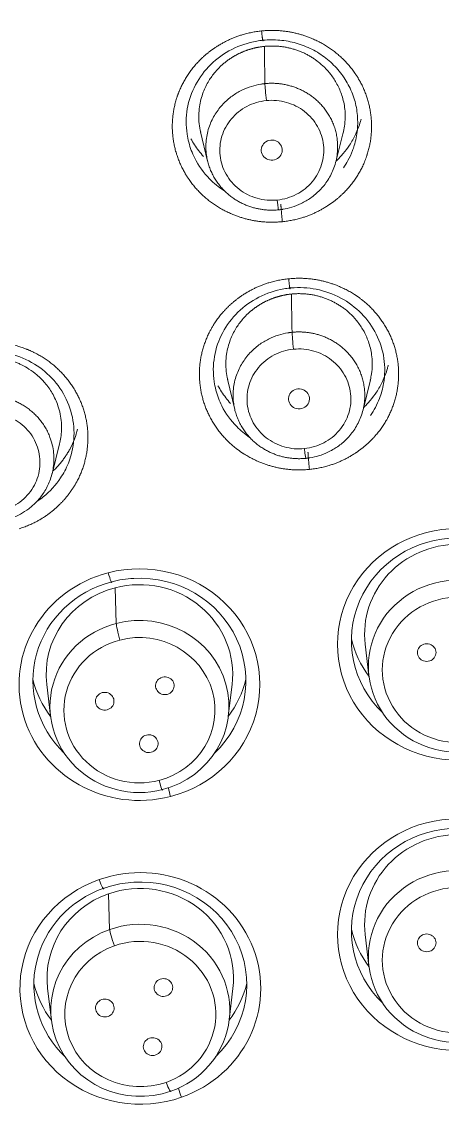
# Model space of a CAD drawing. Extents: x 19821 to 22981, y -91 to 2224.
# Drawn here: x 20735.54 to 20744.6, y 1228.56 to 1251.95 of the extents above; entities that cross this region are included whole.
import ezdxf

# ---------------------------------------------------------------- set-up
doc = ezdxf.new("R2010")
doc.units = 0
doc.header["$LTSCALE"] = 10
doc.header["$MEASUREMENT"] = 0
doc.layers.add('1', color=7, linetype='CONTINUOUS')

msp = doc.modelspace()

# ---------------------------------------------------------------- linework, layer by layer
at = {"layer": '1', "color": 7, "linetype": 'Continuous', "lineweight": 18}
for p, q in [((20739.388, 1249.579), (20739.541, 1248.946)), ((20742.3, 1248.928), (20742.462, 1249.559)), ((20739.972, 1244.25), (20740.125, 1243.602)), ((20742.889, 1243.593), (20743.046, 1244.24)), ((20736.19, 1242.217), (20736.352, 1242.864)), ((20742.935, 1238.548), (20743.016, 1237.865)), ((20736.076, 1237.68), (20736.158, 1236.997)), ((20739.987, 1236.997), (20740.068, 1237.68)), ((20742.935, 1232.3), (20743.016, 1231.617)), ((20736.095, 1231.14), (20736.176, 1230.457)), ((20740.005, 1230.457), (20740.087, 1231.14))]:
    msp.add_line(p, q, dxfattribs=at)
at = {"layer": '1', "color": 7, "linetype": 'Continuous', "lineweight": 13}
for p, q in [((20737.573, 1238.997), (20737.552, 1239.765)), ((20737.431, 1232.409), (20737.403, 1233.175))]:
    msp.add_line(p, q, dxfattribs=at)
at = {"layer": '1', "color": 7, "linetype": 'Continuous', "lineweight": 18}
for centre, major_axis, ratio, start_param, end_param in [((20744.931, 1212.861), (62.577, 0), 0.961262, 0, 3.141593), ((20744.931, 1212.247), (-60.5, 0), 0.961262, 4.72417, 7.004197), ((20744.931, 1212.384), (-59.925, 0), 0.961262, 4.712389, 7.853982), ((20744.931, 1212.384), (60, 0), 0.961262, 1.582577, 4.712389), ((20740.806, 1250.331), (-0.03, 0.298), 0.028807, 0.322881, 1.848477), ((20741.04, 1248.191), (0.03, -0.298), 0.028757, 4.99032, 6.481019), ((20741.391, 1244.98), (-0.03, 0.298), 0.028837, 0.33155, 1.848533), ((20741.625, 1242.841), (0.03, -0.298), 0.028787, 4.990258, 6.489788), ((20744.931, 1238.632), (2.293, 0), 0.961262, 1.570796, 3.928057), ((20744.931, 1238.767), (-2.009, 0), 0.961262, 4.712389, 6.397117), ((20738.072, 1237.764), (2.293, 0), 0.961262, 1.624744, 1.832596), ((20738.072, 1237.764), (2.293, 0), 0.961262, 5.496761, 7.907929), ((20738.072, 1237.764), (2.293, 0), 0.961262, 1.832596, 3.928066), ((20738.072, 1237.899), (-2.009, 0), 0.961262, 4.974188, 6.397183), ((20738.072, 1237.899), (-2.009, 0), 0.961262, 3.027628, 4.974188), ((20744.931, 1238.076), (-1.927, 0), 0.961262, 4.712389, 7.853982), ((20738.072, 1237.208), (-1.927, 0), 0.961262, 1.832596, 4.974188), ((20738.072, 1237.208), (-1.927, 0), 0.961262, 4.974188, 8.115781), ((20744.931, 1239.185), (2.359, 0), 0.961262, 3.37785, 3.765543), ((20738.072, 1238.317), (2.359, 0), 0.961262, 3.377916, 3.765559), ((20738.072, 1238.317), (2.359, 0), 0.961262, 5.659252, 6.046895), ((20744.931, 1232.384), (2.293, 0), 0.961262, 1.570796, 3.928057), ((20744.931, 1232.519), (-2.009, 0), 0.961262, 4.712389, 6.397117), ((20744.931, 1231.827), (-1.927, 0), 0.961262, 4.712389, 7.853982), ((20738.091, 1231.225), (2.293, 0), 0.961262, 1.71201, 1.919862), ((20738.091, 1231.36), (-2.009, 0), 0.961262, 3.027666, 5.061455), ((20738.091, 1231.225), (2.293, 0), 0.961262, 5.496703, 7.995196), ((20738.091, 1231.225), (2.293, 0), 0.961262, 1.919862, 3.928054), ((20738.091, 1231.36), (-2.009, 0), 0.961262, 5.061455, 6.397172), ((20738.091, 1230.668), (-1.927, 0), 0.961262, 1.919862, 5.061455), ((20738.091, 1230.668), (-1.927, 0), 0.961262, 5.061455, 8.203047), ((20744.931, 1232.937), (2.359, 0), 0.961262, 3.37785, 3.765543), ((20738.091, 1231.778), (2.359, 0), 0.961262, 3.377905, 3.765548), ((20738.091, 1231.778), (2.359, 0), 0.961262, 5.659241, 6.046933)]:
    msp.add_ellipse(centre, major_axis=major_axis, ratio=ratio, start_param=start_param, end_param=end_param, dxfattribs=at)
at = {"layer": '1', "color": 7, "linetype": 'Continuous', "lineweight": 13}
for centre, major_axis, ratio, start_param, end_param in [((20744.931, 1212.541), (61.963, 0), 0.961262, 1.570796, 3.141593), ((20744.931, 1212.247), (59.425, 0), 0.961262, 1.570796, 4.70194), ((20744.931, 1212.247), (57.948, 0), 0.961262, 1.579187, 4.712389), ((20744.931, 1212.291), (57.403, 0), 0.961262, 1.579486, 4.712389), ((20744.931, 1238.547), (2.593, 0), 0.961262, 1.570796, 4.712389), ((20738.072, 1237.679), (2.593, 0), 0.961262, 4.974188, 8.115781), ((20738.072, 1237.679), (2.593, 0), 0.961262, 1.832596, 4.974188), ((20737.401, 1240.169), (-0.075, 0.291), 0.07134, 1.840998, 3.444391), ((20744.931, 1237.996), (-1.627, 0), 0.961262, 4.712389, 7.853982), ((20737.651, 1238.721), (0.075, -0.291), 0.07134, 3.444391, 4.98259), ((20738.072, 1237.128), (-1.627, 0), 0.961262, 1.832596, 4.974188), ((20738.072, 1237.128), (-1.627, 0), 0.961262, 4.974188, 8.115781), ((20738.494, 1235.699), (-0.075, 0.291), 0.07134, 1.840998, 3.379197), ((20738.743, 1235.354), (0.075, -0.291), 0.07134, 4.338553, 4.98259), ((20744.931, 1232.299), (2.593, 0), 0.961262, 1.570796, 4.712389), ((20738.091, 1231.139), (2.593, 0), 0.961262, 5.061455, 8.203047), ((20738.091, 1231.139), (2.593, 0), 0.961262, 1.919862, 5.061455), ((20737.204, 1233.564), (-0.099, 0.283), 0.094274, 1.833998, 3.437391), ((20744.931, 1231.747), (-1.627, 0), 0.961262, 4.712389, 7.853982), ((20737.534, 1232.141), (0.099, -0.283), 0.094274, 3.437391, 4.97559), ((20738.091, 1230.588), (-1.627, 0), 0.961262, 1.919862, 5.061455), ((20738.091, 1230.588), (-1.627, 0), 0.961262, 5.061455, 8.203047), ((20738.647, 1229.201), (-0.099, 0.283), 0.094274, 1.833998, 3.372197), ((20738.978, 1228.88), (0.099, -0.283), 0.094274, 4.272704, 4.97559)]:
    msp.add_ellipse(centre, major_axis=major_axis, ratio=ratio, start_param=start_param, end_param=end_param, dxfattribs=at)
at = {"layer": '1', "color": 7, "linetype": 'Continuous', "lineweight": 18}
for points, knots in [([(20682.032, 1218.028), (20682.032, 1219.263), (20682.071, 1220.483), (20682.223, 1222.886), (20682.335, 1224.071), (20682.627, 1226.401), (20682.806, 1227.546), (20683.225, 1229.796), (20683.464, 1230.9), (20683.999, 1233.064), (20684.293, 1234.124), (20684.931, 1236.198), (20685.275, 1237.212), (20686.005, 1239.192), (20686.391, 1240.159), (20687.201, 1242.044), (20687.625, 1242.962), (20688.505, 1244.75), (20688.961, 1245.62), (20689.899, 1247.311), (20690.381, 1248.132), (20691.368, 1249.726), (20691.873, 1250.499), (20692.899, 1251.997), (20693.42, 1252.723), (20694.476, 1254.126), (20695.01, 1254.805), (20696.086, 1256.116), (20696.629, 1256.749), (20697.718, 1257.971), (20698.265, 1258.56), (20699.087, 1259.41), (20699.497, 1259.828), (20699.976, 1260.301), (20700.216, 1260.534), (20700.335, 1260.65), (20700.395, 1260.708), (20700.425, 1260.736), (20700.44, 1260.751), (20700.447, 1260.758), (20700.451, 1260.762), (20700.453, 1260.763), (20700.454, 1260.764), (20700.454, 1260.765), (20700.454, 1260.765), (20700.455, 1260.765), (20700.455, 1260.765), (20701.928, 1262.181), (20703.472, 1263.524), (20706.686, 1266.053), (20708.356, 1267.239), (20711.804, 1269.445), (20713.582, 1270.464), (20717.228, 1272.327), (20719.096, 1273.171), (20722.903, 1274.676), (20724.843, 1275.337), (20728.773, 1276.474), (20730.764, 1276.949), (20734.778, 1277.709), (20736.802, 1277.995), (20740.862, 1278.375), (20742.898, 1278.47), (20744.931, 1278.47)], [0, 0, 0, 0, 0.03125, 0.03125, 0.0625, 0.0625, 0.09375, 0.09375, 0.125, 0.125, 0.15625, 0.15625, 0.1875, 0.1875, 0.21875, 0.21875, 0.25, 0.25, 0.28125, 0.28125, 0.3125, 0.3125, 0.34375, 0.34375, 0.375, 0.375, 0.40625, 0.40625, 0.4375, 0.4375, 0.46875, 0.46875, 0.484375, 0.492188, 0.496094, 0.498047, 0.499023, 0.499512, 0.499756, 0.499878, 0.499939, 0.499969, 0.499985, 0.499992, 0.499996, 0.499996, 0.5, 0.5, 0.5625, 0.5625, 0.625, 0.625, 0.6875, 0.6875, 0.75, 0.75, 0.8125, 0.8125, 0.875, 0.875, 0.9375, 0.9375, 1, 1, 1, 1]), ([(20739.19, 1249.178), (20739.148, 1249.291), (20739.07, 1249.586), (20739.075, 1250.076), (20739.254, 1250.6), (20739.589, 1251.047), (20740.05, 1251.376), (20740.455, 1251.511), (20740.688, 1251.543), (20740.734, 1251.547)], [0, 0, 0, 0, 0.112567, 0.28182, 0.451115, 0.620282, 0.789566, 0.959272, 1, 1, 1, 1]), ([(20739.392, 1249.566), (20739.377, 1249.626), (20739.345, 1249.809), (20739.35, 1250.103), (20739.432, 1250.417), (20739.554, 1250.665), (20739.657, 1250.809), (20739.716, 1250.878), (20739.731, 1250.895), (20739.745, 1250.911), (20739.76, 1250.926), (20739.775, 1250.942), (20739.79, 1250.957), (20739.805, 1250.972), (20739.82, 1250.987), (20739.836, 1251.002), (20739.852, 1251.016), (20739.868, 1251.03), (20739.884, 1251.044), (20739.9, 1251.058), (20739.917, 1251.072), (20739.934, 1251.085), (20739.951, 1251.098), (20739.968, 1251.111), (20739.985, 1251.123), (20740.002, 1251.135), (20740.02, 1251.148), (20740.038, 1251.159), (20740.056, 1251.171), (20740.074, 1251.182), (20740.092, 1251.193), (20740.11, 1251.204), (20740.128, 1251.215), (20740.147, 1251.225), (20740.166, 1251.235), (20740.184, 1251.245), (20740.203, 1251.254), (20740.222, 1251.264), (20740.241, 1251.273), (20740.26, 1251.281), (20740.28, 1251.29), (20740.299, 1251.298), (20740.319, 1251.306), (20740.338, 1251.314), (20740.358, 1251.321), (20740.378, 1251.329), (20740.397, 1251.336), (20740.417, 1251.342), (20740.437, 1251.349), (20740.457, 1251.355), (20740.477, 1251.361), (20740.498, 1251.366), (20740.518, 1251.372), (20740.538, 1251.377), (20740.558, 1251.382), (20740.579, 1251.386), (20740.599, 1251.391), (20740.619, 1251.395), (20740.64, 1251.398), (20740.66, 1251.402), (20740.681, 1251.405), (20740.701, 1251.408), (20740.722, 1251.411), (20740.742, 1251.413), (20740.756, 1251.415), (20740.763, 1251.415)], [0, 0, 0, 0, 0.072639, 0.215811, 0.340766, 0.447488, 0.535962, 0.544223, 0.552474, 0.560716, 0.568949, 0.577173, 0.585388, 0.593594, 0.60179, 0.609978, 0.618156, 0.626325, 0.634485, 0.642636, 0.650778, 0.65891, 0.667034, 0.675148, 0.683253, 0.691349, 0.699436, 0.707514, 0.715583, 0.723642, 0.731693, 0.739734, 0.747767, 0.75579, 0.763804, 0.771809, 0.779805, 0.787791, 0.795769, 0.803737, 0.811697, 0.819647, 0.827589, 0.835521, 0.843444, 0.851358, 0.859263, 0.867159, 0.875045, 0.882923, 0.890792, 0.898651, 0.906502, 0.914343, 0.922175, 0.929998, 0.937813, 0.945618, 0.953414, 0.961201, 0.968979, 0.976748, 0.984507, 0.992258, 1, 1, 1, 1]), ([(20740.734, 1251.548), (20740.854, 1251.56), (20740.975, 1251.56), (20741.216, 1251.539), (20741.335, 1251.517), (20741.567, 1251.451), (20741.68, 1251.407), (20741.894, 1251.299), (20741.995, 1251.235), (20742.183, 1251.089), (20742.269, 1251.007), (20742.424, 1250.828), (20742.492, 1250.732), (20742.608, 1250.528), (20742.655, 1250.42), (20742.727, 1250.199), (20742.751, 1250.084), (20742.776, 1249.853), (20742.777, 1249.737), (20742.755, 1249.505), (20742.732, 1249.391), (20742.687, 1249.244), (20742.675, 1249.208), (20742.661, 1249.173)], [0, 0, 0, 0, 0.096892, 0.096892, 0.193784, 0.193784, 0.290677, 0.290677, 0.387569, 0.387569, 0.484461, 0.484461, 0.581353, 0.581353, 0.678245, 0.678245, 0.775138, 0.775138, 0.87203, 0.87203, 0.968922, 0.968922, 1, 1, 1, 1]), ([(20740.763, 1251.415), (20740.776, 1251.417), (20740.801, 1251.419), (20740.84, 1251.422), (20740.879, 1251.423), (20740.918, 1251.424), (20740.957, 1251.424), (20740.996, 1251.423), (20741.035, 1251.42), (20741.074, 1251.417), (20741.113, 1251.413), (20741.152, 1251.408), (20741.191, 1251.403), (20741.23, 1251.396), (20741.269, 1251.388), (20741.308, 1251.379), (20741.346, 1251.37), (20741.385, 1251.359), (20741.423, 1251.347), (20741.461, 1251.335), (20741.499, 1251.321), (20741.536, 1251.307), (20741.573, 1251.291), (20741.61, 1251.275), (20741.646, 1251.258), (20741.682, 1251.239), (20741.717, 1251.22), (20741.752, 1251.2), (20741.787, 1251.179), (20741.821, 1251.157), (20741.855, 1251.134), (20741.887, 1251.111), (20741.957, 1251.058), (20742.067, 1250.962), (20742.207, 1250.803), (20742.338, 1250.6), (20742.445, 1250.351), (20742.511, 1250.045), (20742.506, 1249.768), (20742.471, 1249.596), (20742.459, 1249.546)], [0, 0, 0, 0, 0.012805, 0.025639, 0.0385, 0.051389, 0.064306, 0.077252, 0.090225, 0.103226, 0.116256, 0.129313, 0.142398, 0.155512, 0.168653, 0.181823, 0.19502, 0.208246, 0.2215, 0.234782, 0.248092, 0.261431, 0.274797, 0.288192, 0.301615, 0.315066, 0.328545, 0.342052, 0.355588, 0.369152, 0.382744, 0.396365, 0.410013, 0.471288, 0.542892, 0.624825, 0.717084, 0.819666, 0.946217, 1, 1, 1, 1]), ([(20740.775, 1250.614), (20740.769, 1250.614), (20740.757, 1250.612), (20740.74, 1250.61), (20740.722, 1250.608), (20740.704, 1250.605), (20740.624, 1250.593), (20740.478, 1250.558), (20740.269, 1250.475), (20740.061, 1250.35), (20739.865, 1250.179), (20739.695, 1249.96), (20739.567, 1249.695), (20739.498, 1249.392), (20739.502, 1249.16), (20739.526, 1249.015), (20739.538, 1248.959), (20739.552, 1248.905), (20739.568, 1248.851), (20739.586, 1248.799), (20739.606, 1248.747), (20739.628, 1248.698), (20739.652, 1248.649), (20739.677, 1248.602), (20739.704, 1248.556), (20739.733, 1248.512), (20739.763, 1248.469), (20739.795, 1248.428), (20739.827, 1248.388), (20739.861, 1248.35), (20739.896, 1248.314), (20739.932, 1248.279), (20739.968, 1248.246), (20740.006, 1248.214), (20740.044, 1248.184), (20740.083, 1248.156), (20740.122, 1248.129), (20740.162, 1248.103), (20740.203, 1248.08), (20740.243, 1248.058), (20740.284, 1248.037), (20740.325, 1248.018), (20740.366, 1248), (20740.408, 1247.984), (20740.449, 1247.969), (20740.49, 1247.956), (20740.531, 1247.944), (20740.572, 1247.933), (20740.613, 1247.924), (20740.653, 1247.916), (20740.694, 1247.909), (20740.733, 1247.903), (20740.773, 1247.898), (20740.812, 1247.895), (20740.851, 1247.892), (20740.889, 1247.891), (20740.926, 1247.891), (20740.963, 1247.891), (20741, 1247.893), (20741.036, 1247.895), (20741.06, 1247.897), (20741.071, 1247.898)], [0, 0, 0, 0, 0.00393, 0.007893, 0.011888, 0.015916, 0.019977, 0.066371, 0.117001, 0.171866, 0.230962, 0.294285, 0.361833, 0.433602, 0.509587, 0.522943, 0.536179, 0.549296, 0.562292, 0.575169, 0.587926, 0.600564, 0.613081, 0.625479, 0.637757, 0.649915, 0.661953, 0.673871, 0.68567, 0.697349, 0.708908, 0.720347, 0.731667, 0.742867, 0.753947, 0.764907, 0.775748, 0.786468, 0.797069, 0.80755, 0.817912, 0.828154, 0.838276, 0.848278, 0.858161, 0.867923, 0.877566, 0.88709, 0.896493, 0.905777, 0.914942, 0.923986, 0.932911, 0.941716, 0.950401, 0.958967, 0.967413, 0.975739, 0.983946, 0.992033, 1, 1, 1, 1]), ([(20741.071, 1247.898), (20741.077, 1247.899), (20741.089, 1247.9), (20741.107, 1247.902), (20741.125, 1247.905), (20741.142, 1247.907), (20741.219, 1247.919), (20741.36, 1247.952), (20741.564, 1248.031), (20741.771, 1248.152), (20741.968, 1248.32), (20742.142, 1248.538), (20742.274, 1248.804), (20742.348, 1249.113), (20742.344, 1249.35), (20742.32, 1249.498), (20742.308, 1249.554), (20742.294, 1249.608), (20742.278, 1249.662), (20742.26, 1249.714), (20742.24, 1249.766), (20742.218, 1249.816), (20742.194, 1249.864), (20742.168, 1249.911), (20742.141, 1249.957), (20742.112, 1250.001), (20742.082, 1250.044), (20742.051, 1250.085), (20742.018, 1250.125), (20741.984, 1250.163), (20741.949, 1250.199), (20741.913, 1250.234), (20741.877, 1250.268), (20741.839, 1250.299), (20741.801, 1250.329), (20741.762, 1250.358), (20741.722, 1250.385), (20741.682, 1250.41), (20741.642, 1250.433), (20741.602, 1250.456), (20741.561, 1250.476), (20741.52, 1250.495), (20741.478, 1250.513), (20741.437, 1250.529), (20741.396, 1250.544), (20741.355, 1250.557), (20741.314, 1250.569), (20741.273, 1250.58), (20741.232, 1250.589), (20741.192, 1250.597), (20741.151, 1250.604), (20741.112, 1250.61), (20741.072, 1250.614), (20741.033, 1250.618), (20740.995, 1250.62), (20740.957, 1250.621), (20740.919, 1250.622), (20740.882, 1250.621), (20740.846, 1250.62), (20740.81, 1250.618), (20740.786, 1250.615), (20740.775, 1250.614)], [0, 0, 0, 0, 0.004118, 0.008173, 0.012166, 0.016096, 0.019964, 0.064381, 0.113599, 0.167617, 0.226431, 0.29004, 0.35844, 0.431629, 0.509603, 0.522984, 0.536244, 0.549383, 0.562401, 0.575299, 0.588075, 0.600731, 0.613266, 0.62568, 0.637973, 0.650145, 0.662197, 0.674127, 0.685937, 0.697626, 0.709194, 0.720641, 0.731967, 0.743172, 0.754256, 0.76522, 0.776062, 0.786784, 0.797385, 0.807864, 0.818223, 0.828461, 0.838578, 0.848574, 0.858449, 0.868203, 0.877836, 0.887348, 0.89674, 0.90601, 0.915159, 0.924188, 0.933095, 0.941882, 0.950547, 0.959092, 0.967515, 0.975818, 0.984, 0.99206, 1, 1, 1, 1]), ([(20742.316, 1248.955), (20742.325, 1248.963), (20742.344, 1248.982), (20742.374, 1249.012), (20742.405, 1249.044), (20742.435, 1249.077), (20742.503, 1249.157), (20742.61, 1249.3), (20742.739, 1249.529), (20742.811, 1249.721), (20742.842, 1249.834), (20742.847, 1249.851)], [0, 0, 0, 0, 0.034168, 0.076148, 0.118217, 0.160377, 0.202626, 0.415504, 0.664405, 0.949285, 1, 1, 1, 1]), ([(20739.18, 1249.429), (20739.204, 1249.384), (20739.285, 1249.25), (20739.381, 1249.125), (20739.454, 1249.047)], [0, 0, 0, 0, 0.325797, 1, 1, 1, 1]), ([(20739.774, 1243.846), (20739.731, 1243.959), (20739.654, 1244.254), (20739.66, 1244.744), (20739.839, 1245.267), (20740.174, 1245.714), (20740.634, 1246.043), (20741.039, 1246.178), (20741.272, 1246.21), (20741.317, 1246.214)], [0, 0, 0, 0, 0.112778, 0.282, 0.451272, 0.620429, 0.789717, 0.959439, 1, 1, 1, 1]), ([(20739.974, 1244.243), (20739.96, 1244.301), (20739.929, 1244.482), (20739.934, 1244.774), (20740.015, 1245.087), (20740.137, 1245.336), (20740.24, 1245.479), (20740.3, 1245.548), (20740.314, 1245.565), (20740.328, 1245.58), (20740.343, 1245.596), (20740.358, 1245.612), (20740.373, 1245.627), (20740.388, 1245.642), (20740.404, 1245.657), (20740.419, 1245.672), (20740.435, 1245.686), (20740.451, 1245.7), (20740.467, 1245.714), (20740.484, 1245.728), (20740.5, 1245.741), (20740.517, 1245.755), (20740.534, 1245.768), (20740.551, 1245.78), (20740.568, 1245.793), (20740.586, 1245.805), (20740.603, 1245.817), (20740.621, 1245.829), (20740.639, 1245.841), (20740.657, 1245.852), (20740.675, 1245.863), (20740.693, 1245.874), (20740.711, 1245.884), (20740.73, 1245.895), (20740.749, 1245.905), (20740.767, 1245.915), (20740.786, 1245.924), (20740.805, 1245.933), (20740.824, 1245.942), (20740.844, 1245.951), (20740.863, 1245.96), (20740.882, 1245.968), (20740.902, 1245.976), (20740.921, 1245.984), (20740.941, 1245.991), (20740.961, 1245.998), (20740.98, 1246.005), (20741, 1246.012), (20741.02, 1246.018), (20741.04, 1246.025), (20741.06, 1246.03), (20741.081, 1246.036), (20741.101, 1246.041), (20741.121, 1246.047), (20741.141, 1246.051), (20741.162, 1246.056), (20741.182, 1246.06), (20741.202, 1246.064), (20741.223, 1246.068), (20741.243, 1246.072), (20741.264, 1246.075), (20741.284, 1246.078), (20741.305, 1246.081), (20741.325, 1246.083), (20741.339, 1246.084), (20741.346, 1246.085)], [0, 0, 0, 0, 0.070305, 0.21383, 0.339096, 0.446079, 0.534758, 0.543039, 0.551312, 0.559575, 0.567829, 0.576073, 0.584309, 0.592536, 0.600753, 0.608961, 0.61716, 0.62535, 0.633531, 0.641703, 0.649866, 0.658019, 0.666163, 0.674299, 0.682425, 0.690542, 0.69865, 0.706749, 0.714838, 0.722919, 0.73099, 0.739052, 0.747106, 0.75515, 0.763185, 0.77121, 0.779227, 0.787235, 0.795233, 0.803223, 0.811203, 0.819174, 0.827136, 0.835089, 0.843033, 0.850968, 0.858894, 0.86681, 0.874718, 0.882616, 0.890505, 0.898385, 0.906257, 0.914119, 0.921971, 0.929815, 0.93765, 0.945475, 0.953292, 0.961099, 0.968898, 0.976687, 0.984467, 0.992238, 1, 1, 1, 1]), ([(20741.317, 1246.214), (20741.325, 1246.215), (20741.513, 1246.233), (20741.894, 1246.213), (20742.424, 1246.024), (20742.875, 1245.685), (20743.2, 1245.231), (20743.367, 1244.705), (20743.361, 1244.226), (20743.283, 1243.943), (20743.244, 1243.84)], [0, 0, 0, 0, 0.00621, 0.151733, 0.302666, 0.454104, 0.605454, 0.756827, 0.908181, 1, 1, 1, 1]), ([(20741.346, 1246.085), (20741.358, 1246.086), (20741.384, 1246.089), (20741.423, 1246.091), (20741.462, 1246.093), (20741.5, 1246.094), (20741.539, 1246.093), (20741.579, 1246.092), (20741.618, 1246.09), (20741.657, 1246.087), (20741.696, 1246.083), (20741.735, 1246.078), (20741.774, 1246.072), (20741.813, 1246.065), (20741.852, 1246.058), (20741.89, 1246.049), (20741.929, 1246.039), (20741.967, 1246.029), (20742.005, 1246.017), (20742.043, 1246.004), (20742.081, 1245.991), (20742.118, 1245.976), (20742.155, 1245.961), (20742.192, 1245.945), (20742.228, 1245.927), (20742.264, 1245.909), (20742.3, 1245.89), (20742.335, 1245.87), (20742.369, 1245.849), (20742.403, 1245.827), (20742.437, 1245.804), (20742.47, 1245.781), (20742.54, 1245.728), (20742.649, 1245.632), (20742.789, 1245.473), (20742.921, 1245.27), (20743.027, 1245.022), (20743.093, 1244.715), (20743.088, 1244.445), (20743.056, 1244.278), (20743.045, 1244.233)], [0, 0, 0, 0, 0.012883, 0.025794, 0.038733, 0.0517, 0.064696, 0.077719, 0.090771, 0.103851, 0.116959, 0.130096, 0.14326, 0.156453, 0.169674, 0.182923, 0.196201, 0.209506, 0.22284, 0.236203, 0.249593, 0.263012, 0.276459, 0.289934, 0.303437, 0.316969, 0.330529, 0.344117, 0.357734, 0.371379, 0.385052, 0.398753, 0.412483, 0.474107, 0.54613, 0.628545, 0.72135, 0.824536, 0.951825, 1, 1, 1, 1]), ([(20741.36, 1245.262), (20741.354, 1245.262), (20741.343, 1245.26), (20741.325, 1245.258), (20741.307, 1245.256), (20741.29, 1245.253), (20741.208, 1245.241), (20741.059, 1245.205), (20740.847, 1245.12), (20740.638, 1244.993), (20740.443, 1244.82), (20740.276, 1244.6), (20740.151, 1244.337), (20740.084, 1244.037), (20740.088, 1243.807), (20740.112, 1243.664), (20740.123, 1243.609), (20740.137, 1243.554), (20740.153, 1243.501), (20740.171, 1243.448), (20740.192, 1243.397), (20740.214, 1243.347), (20740.237, 1243.299), (20740.263, 1243.252), (20740.29, 1243.206), (20740.319, 1243.162), (20740.349, 1243.119), (20740.38, 1243.078), (20740.413, 1243.039), (20740.447, 1243.001), (20740.481, 1242.964), (20740.517, 1242.929), (20740.554, 1242.896), (20740.591, 1242.864), (20740.63, 1242.834), (20740.668, 1242.806), (20740.708, 1242.779), (20740.748, 1242.754), (20740.788, 1242.73), (20740.829, 1242.708), (20740.869, 1242.687), (20740.91, 1242.668), (20740.952, 1242.651), (20740.993, 1242.635), (20741.034, 1242.62), (20741.075, 1242.606), (20741.116, 1242.594), (20741.157, 1242.584), (20741.198, 1242.574), (20741.239, 1242.566), (20741.279, 1242.559), (20741.319, 1242.554), (20741.358, 1242.549), (20741.397, 1242.546), (20741.436, 1242.543), (20741.474, 1242.542), (20741.511, 1242.541), (20741.548, 1242.542), (20741.585, 1242.543), (20741.621, 1242.546), (20741.645, 1242.548), (20741.656, 1242.549)], [0, 0, 0, 0, 0.003868, 0.007805, 0.01181, 0.015885, 0.020029, 0.06745, 0.118813, 0.174115, 0.233353, 0.296526, 0.36363, 0.434662, 0.50962, 0.522975, 0.53621, 0.549326, 0.562321, 0.575197, 0.587953, 0.600589, 0.613106, 0.625503, 0.637779, 0.649937, 0.661974, 0.673892, 0.68569, 0.697368, 0.708926, 0.720365, 0.731684, 0.742883, 0.753963, 0.764922, 0.775762, 0.786482, 0.797083, 0.807563, 0.817924, 0.828166, 0.838287, 0.848289, 0.858171, 0.867933, 0.877576, 0.887098, 0.896502, 0.905785, 0.914949, 0.923992, 0.932917, 0.941721, 0.950406, 0.958971, 0.967416, 0.975742, 0.983947, 0.992034, 1, 1, 1, 1]), ([(20741.656, 1242.549), (20741.663, 1242.55), (20741.675, 1242.551), (20741.693, 1242.553), (20741.711, 1242.556), (20741.728, 1242.558), (20741.803, 1242.57), (20741.941, 1242.602), (20742.142, 1242.679), (20742.348, 1242.797), (20742.546, 1242.963), (20742.721, 1243.18), (20742.856, 1243.447), (20742.932, 1243.758), (20742.929, 1243.998), (20742.904, 1244.147), (20742.893, 1244.203), (20742.879, 1244.257), (20742.863, 1244.311), (20742.844, 1244.363), (20742.824, 1244.415), (20742.802, 1244.464), (20742.778, 1244.513), (20742.753, 1244.56), (20742.726, 1244.606), (20742.697, 1244.65), (20742.667, 1244.693), (20742.635, 1244.734), (20742.603, 1244.773), (20742.569, 1244.811), (20742.534, 1244.848), (20742.498, 1244.883), (20742.461, 1244.916), (20742.424, 1244.948), (20742.386, 1244.978), (20742.347, 1245.006), (20742.307, 1245.033), (20742.267, 1245.058), (20742.227, 1245.082), (20742.186, 1245.104), (20742.146, 1245.124), (20742.105, 1245.143), (20742.063, 1245.161), (20742.022, 1245.177), (20741.981, 1245.192), (20741.94, 1245.205), (20741.899, 1245.217), (20741.858, 1245.228), (20741.817, 1245.237), (20741.777, 1245.245), (20741.737, 1245.252), (20741.697, 1245.258), (20741.657, 1245.262), (20741.618, 1245.266), (20741.58, 1245.268), (20741.542, 1245.269), (20741.504, 1245.27), (20741.467, 1245.269), (20741.431, 1245.268), (20741.395, 1245.266), (20741.372, 1245.263), (20741.36, 1245.262)], [0, 0, 0, 0, 0.004261, 0.008394, 0.012398, 0.016275, 0.020023, 0.063384, 0.111848, 0.165412, 0.224073, 0.287827, 0.356671, 0.430601, 0.509612, 0.522989, 0.536245, 0.54938, 0.562395, 0.575289, 0.588062, 0.600715, 0.613247, 0.625658, 0.637949, 0.650118, 0.662167, 0.674096, 0.685904, 0.697591, 0.709157, 0.720602, 0.731927, 0.743131, 0.754215, 0.765177, 0.776019, 0.78674, 0.797341, 0.80782, 0.818179, 0.828417, 0.838535, 0.848532, 0.858408, 0.868163, 0.877797, 0.887311, 0.896704, 0.905976, 0.915128, 0.924158, 0.933068, 0.941857, 0.950526, 0.959073, 0.9675, 0.975806, 0.983992, 0.992056, 1, 1, 1, 1]), ([(20734.247, 1244.77), (20734.254, 1244.772), (20734.434, 1244.827), (20734.811, 1244.883), (20735.371, 1244.804), (20735.885, 1244.564), (20736.301, 1244.185), (20736.578, 1243.703), (20736.691, 1243.163), (20736.635, 1242.674), (20736.521, 1242.387), (20736.463, 1242.277)], [0, 0, 0, 0, 0.005342, 0.13051, 0.260331, 0.390587, 0.520767, 0.650966, 0.78115, 0.911373, 1, 1, 1, 1]), ([(20734.332, 1244.652), (20734.344, 1244.656), (20734.368, 1244.663), (20734.406, 1244.673), (20734.443, 1244.683), (20734.481, 1244.691), (20734.519, 1244.699), (20734.558, 1244.705), (20734.597, 1244.711), (20734.635, 1244.716), (20734.675, 1244.72), (20734.714, 1244.723), (20734.753, 1244.725), (20734.793, 1244.726), (20734.833, 1244.726), (20734.872, 1244.725), (20734.912, 1244.724), (20734.952, 1244.721), (20734.992, 1244.717), (20735.032, 1244.712), (20735.071, 1244.707), (20735.111, 1244.7), (20735.15, 1244.692), (20735.19, 1244.684), (20735.229, 1244.674), (20735.268, 1244.663), (20735.307, 1244.652), (20735.346, 1244.639), (20735.384, 1244.625), (20735.422, 1244.611), (20735.46, 1244.595), (20735.497, 1244.579), (20735.577, 1244.541), (20735.704, 1244.469), (20735.876, 1244.342), (20736.048, 1244.17), (20736.206, 1243.948), (20736.337, 1243.661), (20736.403, 1243.336), (20736.393, 1243.057), (20736.362, 1242.904), (20736.351, 1242.858)], [0, 0, 0, 0, 0.011578, 0.023182, 0.034811, 0.046465, 0.058145, 0.06985, 0.08158, 0.093336, 0.105116, 0.116923, 0.128754, 0.140611, 0.152494, 0.164401, 0.176334, 0.188293, 0.200277, 0.212286, 0.22432, 0.23638, 0.248466, 0.260577, 0.272713, 0.284874, 0.297061, 0.309274, 0.321511, 0.333775, 0.346063, 0.358378, 0.370717, 0.426101, 0.490831, 0.564902, 0.648309, 0.741048, 0.855448, 0.955284, 1, 1, 1, 1]), ([(20742.912, 1243.653), (20742.916, 1243.657), (20742.93, 1243.671), (20742.955, 1243.695), (20742.985, 1243.728), (20743.015, 1243.761), (20743.084, 1243.841), (20743.191, 1243.984), (20743.32, 1244.213), (20743.394, 1244.412), (20743.426, 1244.532), (20743.432, 1244.556)], [0, 0, 0, 0, 0.014124, 0.056078, 0.09812, 0.140248, 0.182464, 0.39574, 0.644826, 0.929687, 1, 1, 1, 1]), ([(20739.764, 1244.11), (20739.788, 1244.066), (20739.867, 1243.933), (20739.963, 1243.81), (20740.035, 1243.731)], [0, 0, 0, 0, 0.319489, 1, 1, 1, 1]), ([(20735.25, 1241.24), (20735.256, 1241.242), (20735.268, 1241.246), (20735.285, 1241.252), (20735.302, 1241.257), (20735.318, 1241.263), (20735.389, 1241.29), (20735.517, 1241.348), (20735.697, 1241.464), (20735.872, 1241.621), (20736.03, 1241.823), (20736.155, 1242.07), (20736.23, 1242.358), (20736.236, 1242.678), (20736.181, 1242.912), (20736.125, 1243.053), (20736.102, 1243.105), (20736.076, 1243.156), (20736.049, 1243.205), (20736.02, 1243.252), (20735.989, 1243.298), (20735.957, 1243.343), (20735.923, 1243.385), (20735.888, 1243.426), (20735.851, 1243.466), (20735.814, 1243.503), (20735.775, 1243.539), (20735.735, 1243.573), (20735.695, 1243.605), (20735.653, 1243.635), (20735.611, 1243.664), (20735.569, 1243.691), (20735.526, 1243.716), (20735.482, 1243.74), (20735.438, 1243.761), (20735.394, 1243.781), (20735.35, 1243.8), (20735.305, 1243.816), (20735.261, 1243.831), (20735.216, 1243.845), (20735.172, 1243.857), (20735.128, 1243.867), (20735.083, 1243.876), (20735.04, 1243.884), (20734.996, 1243.89), (20734.953, 1243.895), (20734.91, 1243.898), (20734.868, 1243.901), (20734.826, 1243.902), (20734.785, 1243.901), (20734.744, 1243.9), (20734.704, 1243.898), (20734.664, 1243.894), (20734.626, 1243.89), (20734.587, 1243.884), (20734.55, 1243.878), (20734.513, 1243.871), (20734.477, 1243.863), (20734.442, 1243.854), (20734.407, 1243.845), (20734.385, 1243.838), (20734.373, 1243.835)], [0, 0, 0, 0, 0.004261, 0.008394, 0.012398, 0.016275, 0.020023, 0.063384, 0.111848, 0.165412, 0.224073, 0.287827, 0.356671, 0.430601, 0.509612, 0.522989, 0.536245, 0.54938, 0.562395, 0.575289, 0.588062, 0.600715, 0.613247, 0.625658, 0.637949, 0.650118, 0.662167, 0.674096, 0.685904, 0.697591, 0.709157, 0.720602, 0.731927, 0.743131, 0.754215, 0.765177, 0.776019, 0.78674, 0.797341, 0.80782, 0.818179, 0.828417, 0.838535, 0.848532, 0.858408, 0.868163, 0.877797, 0.887311, 0.896704, 0.905976, 0.915128, 0.924158, 0.933068, 0.941857, 0.950526, 0.959073, 0.9675, 0.975806, 0.983992, 0.992056, 1, 1, 1, 1]), ([(20736.214, 1242.278), (20736.222, 1242.286), (20736.241, 1242.304), (20736.27, 1242.333), (20736.3, 1242.365), (20736.329, 1242.398), (20736.358, 1242.431), (20736.386, 1242.465), (20736.413, 1242.5), (20736.439, 1242.535), (20736.465, 1242.571), (20736.49, 1242.608), (20736.514, 1242.645), (20736.537, 1242.683), (20736.559, 1242.722), (20736.609, 1242.813), (20736.677, 1242.964), (20736.722, 1243.106), (20736.741, 1243.179)], [0, 0, 0, 0, 0.032689, 0.073746, 0.114892, 0.156124, 0.197443, 0.23885, 0.280344, 0.321925, 0.363593, 0.405348, 0.44719, 0.489119, 0.531136, 0.573239, 0.785947, 1, 1, 1, 1])]:
    msp.add_open_spline(points, degree=3, knots=knots, dxfattribs=at)
at = {"layer": '1', "color": 7, "linetype": 'Continuous', "lineweight": 13}
for points, degree, knots in [([(20741.151, 1247.643), (20740.727, 1247.6), (20740.119, 1247.774), (20739.743, 1247.962), (20739.414, 1248.217), (20739.143, 1248.529), (20739.042, 1248.708), (20738.837, 1249.069), (20738.747, 1249.893), (20738.871, 1250.289), (20738.932, 1250.483), (20739.13, 1250.842), (20739.395, 1251.156), (20739.56, 1251.286), (20739.723, 1251.414), (20740.279, 1251.705), (20740.702, 1251.748)], 2, [0, 0, 0, 0.125, 0.1875, 0.25, 0.3125, 0.375, 0.375, 0.5, 0.625, 0.625, 0.6875, 0.75, 0.8125, 0.8125, 0.875, 1, 1, 1]), ([(20740.702, 1251.748), (20741.127, 1251.791), (20741.735, 1251.617), (20742.111, 1251.428), (20742.439, 1251.174), (20742.71, 1250.861), (20742.812, 1250.682), (20743.016, 1250.322), (20743.106, 1249.497), (20742.982, 1249.101), (20742.922, 1248.907), (20742.724, 1248.548), (20742.458, 1248.235), (20742.293, 1248.104), (20742.13, 1247.976), (20741.575, 1247.685), (20741.151, 1247.643)], 2, [0, 0, 0, 0.125, 0.1875, 0.25, 0.3125, 0.375, 0.375, 0.5, 0.625, 0.625, 0.6875, 0.75, 0.8125, 0.8125, 0.875, 1, 1, 1]), ([(20741.04, 1248.108), (20740.967, 1248.101), (20740.894, 1248.1), (20740.748, 1248.113), (20740.675, 1248.127), (20740.535, 1248.167), (20740.467, 1248.193), (20740.337, 1248.259), (20740.275, 1248.298), (20740.162, 1248.386), (20740.109, 1248.436), (20740.015, 1248.544), (20739.974, 1248.603), (20739.904, 1248.727), (20739.876, 1248.792), (20739.832, 1248.927), (20739.817, 1248.996), (20739.802, 1249.136), (20739.801, 1249.207), (20739.815, 1249.347), (20739.829, 1249.417), (20739.87, 1249.552), (20739.898, 1249.617), (20739.966, 1249.742), (20740.007, 1249.801), (20740.099, 1249.91), (20740.151, 1249.961), (20740.263, 1250.051), (20740.324, 1250.091), (20740.453, 1250.158), (20740.521, 1250.185), (20740.661, 1250.227), (20740.733, 1250.241), (20740.806, 1250.249)], 3, [0, 0, 0, 0, 0.0625, 0.0625, 0.125, 0.125, 0.1875, 0.1875, 0.25, 0.25, 0.3125, 0.3125, 0.375, 0.375, 0.4375, 0.4375, 0.5, 0.5, 0.5625, 0.5625, 0.625, 0.625, 0.6875, 0.6875, 0.75, 0.75, 0.8125, 0.8125, 0.875, 0.875, 0.9375, 0.9375, 1, 1, 1, 1]), ([(20740.806, 1250.249), (20740.879, 1250.256), (20740.952, 1250.257), (20741.098, 1250.244), (20741.171, 1250.23), (20741.311, 1250.19), (20741.379, 1250.164), (20741.509, 1250.098), (20741.571, 1250.059), (20741.684, 1249.97), (20741.737, 1249.921), (20741.831, 1249.812), (20741.872, 1249.754), (20741.942, 1249.63), (20741.97, 1249.565), (20742.014, 1249.43), (20742.029, 1249.361), (20742.044, 1249.221), (20742.045, 1249.15), (20742.031, 1249.01), (20742.017, 1248.94), (20741.976, 1248.805), (20741.948, 1248.74), (20741.88, 1248.615), (20741.839, 1248.556), (20741.747, 1248.446), (20741.695, 1248.396), (20741.583, 1248.306), (20741.522, 1248.266), (20741.393, 1248.199), (20741.325, 1248.171), (20741.185, 1248.13), (20741.113, 1248.115), (20741.04, 1248.108)], 3, [0, 0, 0, 0, 0.0625, 0.0625, 0.125, 0.125, 0.1875, 0.1875, 0.25, 0.25, 0.3125, 0.3125, 0.375, 0.375, 0.4375, 0.4375, 0.5, 0.5, 0.5625, 0.5625, 0.625, 0.625, 0.6875, 0.6875, 0.75, 0.75, 0.8125, 0.8125, 0.875, 0.875, 0.9375, 0.9375, 1, 1, 1, 1]), ([(20739.887, 1248.316), (20739.778, 1248.388), (20739.531, 1248.589), (20739.31, 1248.897), (20739.212, 1249.121), (20739.19, 1249.178)], 3, [0, 0, 0, 0, 0.344416, 0.835462, 1, 1, 1, 1]), ([(20742.661, 1249.173), (20742.633, 1249.099), (20742.6, 1249.027), (20742.532, 1248.904), (20742.5, 1248.852), (20742.466, 1248.801)], 3, [0, 0, 0, 0, 0.566514, 0.566514, 1, 1, 1, 1]), ([(20741.734, 1242.311), (20741.309, 1242.268), (20740.701, 1242.442), (20740.325, 1242.631), (20740.16, 1242.758), (20739.829, 1243.016), (20739.42, 1243.74), (20739.332, 1244.556), (20739.575, 1245.344), (20739.843, 1245.661), (20739.975, 1245.818), (20740.139, 1245.948), (20740.301, 1246.077), (20740.859, 1246.37), (20741.286, 1246.413)], 2, [0, 0, 0, 0.125, 0.1875, 0.25, 0.25, 0.375, 0.5, 0.625, 0.75, 0.75, 0.8125, 0.8125, 0.875, 1, 1, 1]), ([(20741.286, 1246.413), (20741.711, 1246.456), (20742.319, 1246.282), (20742.695, 1246.093), (20742.86, 1245.966), (20743.191, 1245.708), (20743.6, 1244.984), (20743.688, 1244.168), (20743.445, 1243.38), (20743.177, 1243.063), (20743.045, 1242.906), (20742.881, 1242.776), (20742.719, 1242.647), (20742.161, 1242.354), (20741.734, 1242.311)], 2, [0, 0, 0, 0.125, 0.1875, 0.25, 0.25, 0.375, 0.5, 0.625, 0.75, 0.75, 0.8125, 0.8125, 0.875, 1, 1, 1]), ([(20734.154, 1244.956), (20734.561, 1245.083), (20735.193, 1245.034), (20735.602, 1244.925), (20735.791, 1244.833), (20736.17, 1244.647), (20736.727, 1244.021), (20736.99, 1243.24), (20736.922, 1242.421), (20736.729, 1242.057), (20736.633, 1241.877), (20736.501, 1241.717), (20736.371, 1241.559), (20735.888, 1241.16), (20735.48, 1241.033)], 2, [0, 0, 0, 0.125, 0.1875, 0.25, 0.25, 0.375, 0.5, 0.625, 0.75, 0.75, 0.8125, 0.8125, 0.875, 1, 1, 1]), ([(20741.625, 1242.758), (20741.552, 1242.751), (20741.479, 1242.75), (20741.333, 1242.763), (20741.26, 1242.777), (20741.12, 1242.817), (20741.052, 1242.843), (20740.922, 1242.909), (20740.861, 1242.948), (20740.747, 1243.036), (20740.695, 1243.086), (20740.601, 1243.194), (20740.56, 1243.253), (20740.49, 1243.377), (20740.461, 1243.442), (20740.418, 1243.576), (20740.403, 1243.646), (20740.388, 1243.786), (20740.387, 1243.856), (20740.401, 1243.996), (20740.414, 1244.066), (20740.456, 1244.201), (20740.484, 1244.266), (20740.552, 1244.391), (20740.592, 1244.45), (20740.685, 1244.56), (20740.736, 1244.61), (20740.849, 1244.7), (20740.91, 1244.74), (20741.039, 1244.807), (20741.106, 1244.834), (20741.246, 1244.876), (20741.318, 1244.89), (20741.391, 1244.898)], 3, [0, 0, 0, 0, 0.0625, 0.0625, 0.125, 0.125, 0.1875, 0.1875, 0.25, 0.25, 0.3125, 0.3125, 0.375, 0.375, 0.4375, 0.4375, 0.5, 0.5, 0.5625, 0.5625, 0.625, 0.625, 0.6875, 0.6875, 0.75, 0.75, 0.8125, 0.8125, 0.875, 0.875, 0.9375, 0.9375, 1, 1, 1, 1]), ([(20741.391, 1244.898), (20741.464, 1244.905), (20741.537, 1244.905), (20741.683, 1244.893), (20741.756, 1244.879), (20741.896, 1244.839), (20741.964, 1244.813), (20742.094, 1244.747), (20742.155, 1244.708), (20742.269, 1244.619), (20742.321, 1244.57), (20742.415, 1244.462), (20742.456, 1244.403), (20742.526, 1244.279), (20742.555, 1244.214), (20742.598, 1244.08), (20742.613, 1244.01), (20742.628, 1243.87), (20742.629, 1243.8), (20742.616, 1243.659), (20742.602, 1243.59), (20742.56, 1243.455), (20742.532, 1243.389), (20742.464, 1243.265), (20742.424, 1243.206), (20742.331, 1243.096), (20742.28, 1243.046), (20742.167, 1242.956), (20742.106, 1242.916), (20741.978, 1242.849), (20741.91, 1242.822), (20741.77, 1242.78), (20741.698, 1242.766), (20741.625, 1242.758)], 3, [0, 0, 0, 0, 0.0625, 0.0625, 0.125, 0.125, 0.1875, 0.1875, 0.25, 0.25, 0.3125, 0.3125, 0.375, 0.375, 0.4375, 0.4375, 0.5, 0.5, 0.5625, 0.5625, 0.625, 0.625, 0.6875, 0.6875, 0.75, 0.75, 0.8125, 0.8125, 0.875, 0.875, 0.9375, 0.9375, 1, 1, 1, 1]), ([(20740.446, 1243), (20740.345, 1243.068), (20740.108, 1243.265), (20739.893, 1243.565), (20739.795, 1243.789), (20739.774, 1243.846)], 3, [0, 0, 0, 0, 0.327944, 0.831851, 1, 1, 1, 1]), ([(20743.244, 1243.84), (20743.218, 1243.773), (20743.161, 1243.646), (20743.088, 1243.526), (20743.049, 1243.47)], 3, [0, 0, 0, 0, 0.516, 1, 1, 1, 1]), ([(20734.466, 1243.483), (20734.536, 1243.504), (20734.607, 1243.52), (20734.753, 1243.536), (20734.826, 1243.537), (20734.972, 1243.526), (20735.045, 1243.514), (20735.186, 1243.476), (20735.254, 1243.45), (20735.385, 1243.386), (20735.447, 1243.348), (20735.562, 1243.261), (20735.615, 1243.212), (20735.71, 1243.105), (20735.752, 1243.047), (20735.824, 1242.924), (20735.853, 1242.859), (20735.898, 1242.725), (20735.914, 1242.656), (20735.931, 1242.516), (20735.933, 1242.446), (20735.921, 1242.305), (20735.908, 1242.236), (20735.869, 1242.1), (20735.842, 1242.034), (20735.775, 1241.909), (20735.736, 1241.849), (20735.645, 1241.739), (20735.594, 1241.688), (20735.483, 1241.596), (20735.422, 1241.556), (20735.295, 1241.487), (20735.227, 1241.459), (20735.157, 1241.437)], 3, [0, 0, 0, 0, 0.0625, 0.0625, 0.125, 0.125, 0.1875, 0.1875, 0.25, 0.25, 0.3125, 0.3125, 0.375, 0.375, 0.4375, 0.4375, 0.5, 0.5, 0.5625, 0.5625, 0.625, 0.625, 0.6875, 0.6875, 0.75, 0.75, 0.8125, 0.8125, 0.875, 0.875, 0.9375, 0.9375, 1, 1, 1, 1]), ([(20736.463, 1242.277), (20736.435, 1242.226), (20736.311, 1242.018), (20736.108, 1241.796), (20735.915, 1241.655), (20735.87, 1241.625)], 3, [0, 0, 0, 0, 0.198382, 0.820843, 1, 1, 1, 1])]:
    msp.add_open_spline(points, degree=degree, knots=knots, dxfattribs=at)
for points, weights in [([(20740.702, 1251.748), (20740.721, 1251.573), (20740.735, 1251.49), (20740.734, 1251.548)], [1.17406992992, 0.936223404077, 0.942119306412, 1.19175763693]), ([(20741.151, 1247.643), (20741.132, 1247.822), (20741.118, 1247.981), (20741.12, 1248.018)], [1.19177793503, 0.936097979667, 0.936074023902, 1.19170606773]), ([(20741.286, 1246.413), (20741.305, 1246.238), (20741.318, 1246.154), (20741.317, 1246.214)], [1.18049362238, 0.936878805665, 0.939871783759, 1.18947255666]), ([(20741.734, 1242.311), (20741.715, 1242.488), (20741.702, 1242.647), (20741.703, 1242.685)], [1.18944273707, 0.936860442907, 0.936852421232, 1.18941867204])]:
    msp.add_rational_spline(points, weights, degree=3, dxfattribs=at)
for points in [[(20740.763, 1251.415), (20740.767, 1251.148), (20740.771, 1250.881), (20740.775, 1250.614)], [(20741.346, 1246.085), (20741.35, 1245.811), (20741.355, 1245.537), (20741.36, 1245.262)]]:
    msp.add_open_spline(points, degree=3, dxfattribs=at)
at = {"layer": '1', "color": 7, "linetype": 'Continuous', "lineweight": 18}
for points in [[(20740.899, 1249.4), (20740.846, 1249.391), (20740.761, 1249.356), (20740.687, 1249.23), (20740.701, 1249.094), (20740.801, 1248.984), (20740.892, 1248.967), (20740.946, 1248.969)], [(20740.946, 1248.969), (20740.999, 1248.977), (20741.084, 1249.012), (20741.158, 1249.138), (20741.144, 1249.274), (20741.044, 1249.384), (20740.953, 1249.402), (20740.899, 1249.4)], [(20741.484, 1244.046), (20741.431, 1244.037), (20741.347, 1244.002), (20741.273, 1243.877), (20741.287, 1243.741), (20741.386, 1243.631), (20741.477, 1243.614), (20741.531, 1243.615)], [(20741.531, 1243.615), (20741.584, 1243.624), (20741.669, 1243.659), (20741.743, 1243.785), (20741.729, 1243.921), (20741.629, 1244.031), (20741.539, 1244.048), (20741.484, 1244.046)], [(20744.26, 1238.56), (20744.212, 1238.557), (20744.134, 1238.534), (20744.057, 1238.43), (20744.056, 1238.308), (20744.133, 1238.203), (20744.212, 1238.179), (20744.26, 1238.176)], [(20744.26, 1238.176), (20744.308, 1238.179), (20744.386, 1238.202), (20744.463, 1238.307), (20744.464, 1238.428), (20744.387, 1238.534), (20744.308, 1238.557), (20744.26, 1238.56)], [(20738.569, 1237.84), (20738.523, 1237.825), (20738.454, 1237.783), (20738.407, 1237.663), (20738.44, 1237.546), (20738.542, 1237.463), (20738.625, 1237.46), (20738.672, 1237.469)], [(20738.672, 1237.469), (20738.717, 1237.483), (20738.786, 1237.525), (20738.833, 1237.645), (20738.801, 1237.763), (20738.698, 1237.846), (20738.616, 1237.849), (20738.569, 1237.84)], [(20737.272, 1237.506), (20737.227, 1237.491), (20737.158, 1237.449), (20737.111, 1237.329), (20737.143, 1237.212), (20737.246, 1237.129), (20737.328, 1237.126), (20737.375, 1237.135)], [(20737.375, 1237.135), (20737.421, 1237.149), (20737.49, 1237.191), (20737.537, 1237.312), (20737.505, 1237.429), (20737.402, 1237.512), (20737.319, 1237.515), (20737.272, 1237.506)], [(20738.221, 1236.594), (20738.176, 1236.579), (20738.107, 1236.537), (20738.06, 1236.417), (20738.092, 1236.299), (20738.195, 1236.217), (20738.277, 1236.213), (20738.325, 1236.222)], [(20738.325, 1236.222), (20738.37, 1236.237), (20738.439, 1236.279), (20738.486, 1236.399), (20738.454, 1236.517), (20738.351, 1236.599), (20738.268, 1236.603), (20738.221, 1236.594)], [(20744.26, 1232.312), (20744.212, 1232.309), (20744.134, 1232.286), (20744.057, 1232.181), (20744.056, 1232.06), (20744.133, 1231.954), (20744.212, 1231.931), (20744.26, 1231.928)], [(20744.26, 1231.928), (20744.308, 1231.931), (20744.386, 1231.954), (20744.463, 1232.058), (20744.464, 1232.18), (20744.387, 1232.285), (20744.308, 1232.309), (20744.26, 1232.312)], [(20738.52, 1231.339), (20738.477, 1231.321), (20738.412, 1231.273), (20738.376, 1231.15), (20738.418, 1231.035), (20738.529, 1230.961), (20738.611, 1230.965), (20738.657, 1230.978)], [(20738.657, 1230.978), (20738.701, 1230.996), (20738.766, 1231.044), (20738.802, 1231.168), (20738.759, 1231.282), (20738.649, 1231.356), (20738.567, 1231.352), (20738.52, 1231.339)], [(20737.259, 1230.898), (20737.215, 1230.88), (20737.15, 1230.832), (20737.115, 1230.708), (20737.157, 1230.594), (20737.267, 1230.52), (20737.349, 1230.524), (20737.396, 1230.537)], [(20737.396, 1230.537), (20737.44, 1230.555), (20737.505, 1230.603), (20737.54, 1230.726), (20737.498, 1230.841), (20737.388, 1230.915), (20737.305, 1230.911), (20737.259, 1230.898)], [(20738.287, 1230.069), (20738.244, 1230.05), (20738.178, 1230.003), (20738.143, 1229.879), (20738.185, 1229.765), (20738.295, 1229.691), (20738.378, 1229.694), (20738.424, 1229.707)], [(20738.424, 1229.707), (20738.468, 1229.726), (20738.533, 1229.773), (20738.569, 1229.897), (20738.526, 1230.011), (20738.416, 1230.085), (20738.334, 1230.081), (20738.287, 1230.069)]]:
    msp.add_open_spline(points, degree=3, dxfattribs=at)

doc.saveas('drawing.dxf')
